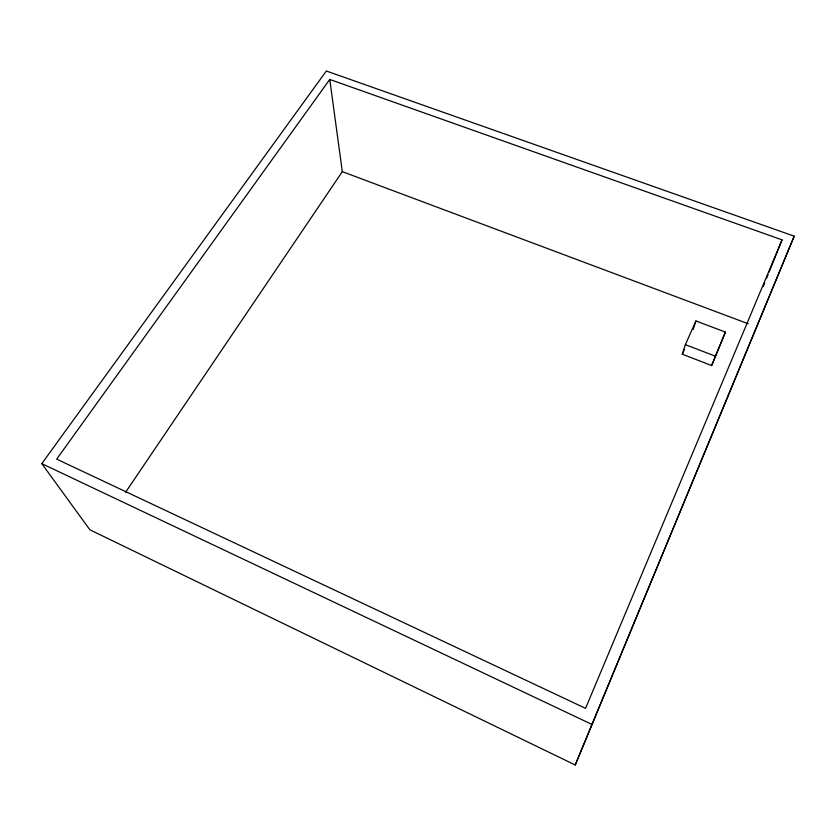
<?xml version="1.0" encoding="UTF-8"?>
<svg xmlns="http://www.w3.org/2000/svg" width="836" height="836" viewBox="0 0 836 836"><rect width="100%" height="100%" fill="white"/><g stroke="black" fill="none" stroke-linecap="round" stroke-linejoin="round"><path stroke-width="1.25" d="M682.28 354.203L685.374 344.651L695.939 320.951L725.429 332.111L711.635 365.551L682.28 354.203L684.37 349.511M693.138 329.499L695.939 320.951M711.635 365.551L725.429 332.111M763.237 286.623L764.689 283.028M766.612 278.231L768.065 274.636M769.026 272.233L782.047 239.859L329.76 79.441L56.691 459.131L585.555 708.353L782.047 239.859M575.231 764.992L794.2 236.18L326.333 71.008L41.8 463.635L89.88 529.794L575.231 764.992L794.2 236.18M125.599 492.237L342.311 171.652L329.76 79.441M342.311 171.652L748.293 323.793M685.374 344.651L715.156 356.094M41.8 463.635L592.128 724.53"/></g></svg>
